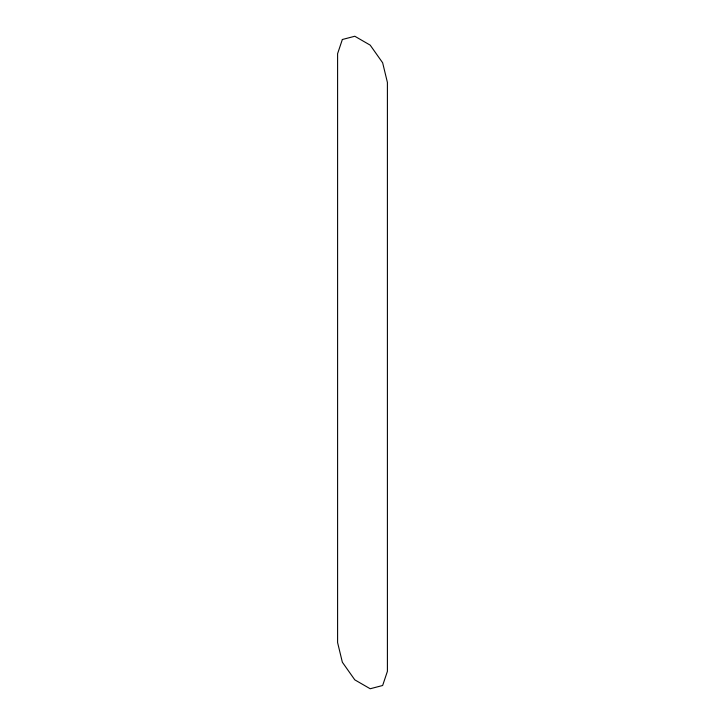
<?xml version="1.0" encoding="UTF-8"?>
<svg xmlns="http://www.w3.org/2000/svg" width="725" height="725" viewBox="0 0 725 725"><rect width="100%" height="100%" fill="white"/><g stroke="black" fill="none" stroke-linecap="round" stroke-linejoin="round"><path stroke-width="1.09" d="M342.354 39.503L337.596 53.668L337.596 642.577L342.354 662.224L354.806 679.86L370.194 688.75L382.646 685.497L387.404 671.332L387.404 82.423L382.646 62.776L370.194 45.14L354.806 36.25L342.354 39.503"/></g></svg>
